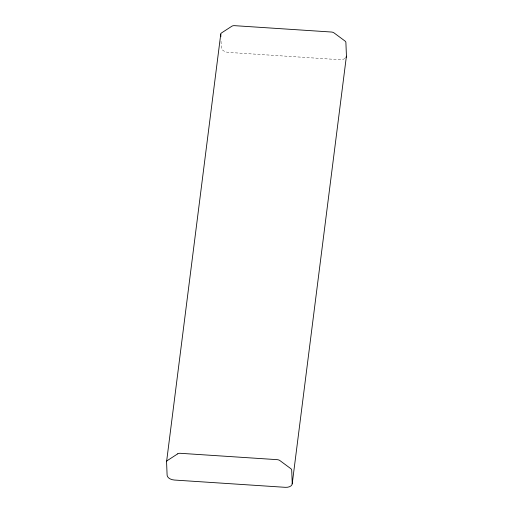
<?xml version="1.0" encoding="UTF-8"?>
<svg xmlns="http://www.w3.org/2000/svg" width="513" height="513" viewBox="0 0 513 513"><rect width="100%" height="100%" fill="white"/><g stroke="black" fill="none" stroke-linecap="round" stroke-linejoin="round"><path stroke-width="0.38" stroke-dasharray="2.56 1.92" d="M221.045 41.316L221.295 47.587A7.188 4.316 7.2 0 0 228.625 52.409L339.452 59.688A7.188 4.316 7.2 0 0 344.935 58.444"/><path stroke-width="0.77" d="M166.578 461.7L220.77 34.063M292.224 483.83L346.416 56.193M220.859 36.609L220.763 34.256A3.597 2.161 7.2 0 1 221.59 32.883L231.857 26.227A3.597 2.161 7.2 0 1 234.518 25.663L331.372 32.024A3.597 2.161 7.2 0 1 334.091 32.947L344.948 40.989A3.597 2.161 7.2 0 1 345.89 42.476L346.429 55.808A7.188 4.316 7.2 0 1 345.986 57.373M177.665 453.864L167.398 460.52A3.597 2.161 7.2 0 0 166.571 461.892L167.11 475.224A7.188 4.316 7.2 0 0 174.433 480.046L285.26 487.324A7.188 4.316 7.2 0 0 292.237 483.445L291.705 470.113A3.597 2.161 7.2 0 0 290.762 468.619L279.906 460.584A3.597 2.161 7.2 0 0 277.187 459.661L180.326 453.3A3.597 2.161 7.2 0 0 177.665 453.864"/></g></svg>
